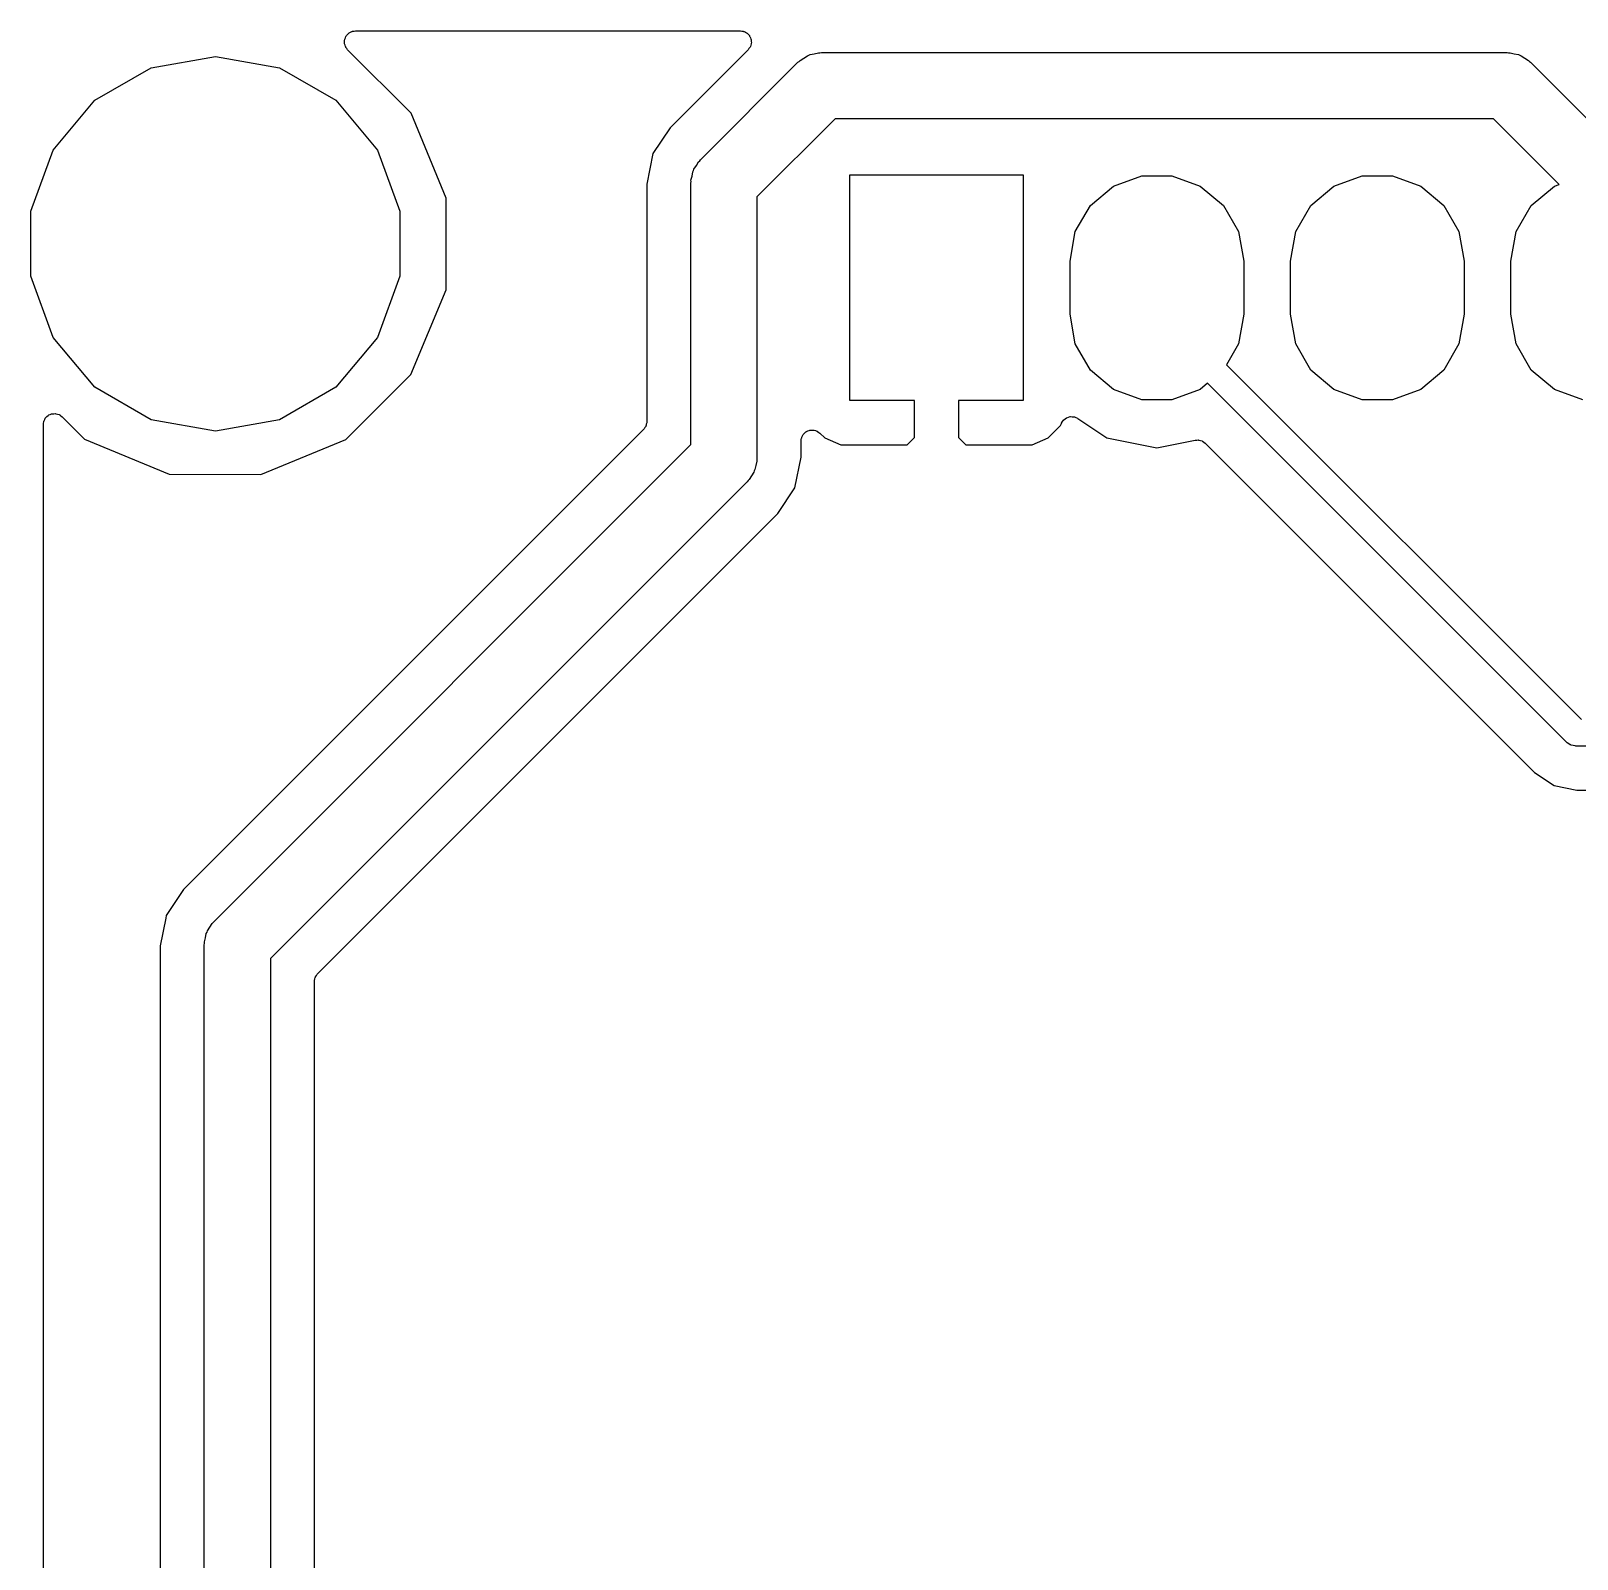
# Model space of a CAD drawing. Extents: x 127.4 to 176.4, y -111.4 to -62.3.
# Drawn here: x 127.42 to 145.23, y -79.93 to -62.32 of the extents above; entities that cross this region are included whole.
import ezdxf

# ---------------------------------------------------------------- set-up
doc = ezdxf.new("R2010")
doc.units = 0
doc.header["$MEASUREMENT"] = 0
doc.layers.add('BLACK', color=7, linetype='CONTINUOUS')

msp = doc.modelspace()

# ---------------------------------------------------------------- linework, layer by layer
at = {"layer": 'Black'}
for p, q in [((131.062, -62.3604), (131.073, -62.3477)), ((131.073, -62.3477), (131.077, -62.3449)), ((131.077, -62.3449), (131.081, -62.3409)), ((131.081, -62.3409), (131.096, -62.3339)), ((131.096, -62.3339), (131.111, -62.3257)), ((131.111, -62.3257), (131.116, -62.3247)), ((131.116, -62.3247), (131.121, -62.3223)), ((131.121, -62.3223), (131.138, -62.3209)), ((131.138, -62.3209), (131.154, -62.318)), ((131.154, -62.318), (135.59, -62.318)), ((135.59, -62.318), (135.606, -62.3209)), ((135.606, -62.3209), (135.622, -62.3223)), ((135.622, -62.3223), (135.627, -62.3247)), ((135.627, -62.3247), (135.633, -62.3257)), ((135.633, -62.3257), (135.647, -62.334)), ((135.647, -62.334), (135.662, -62.341)), ((135.662, -62.341), (135.666, -62.3449)), ((135.666, -62.3449), (135.671, -62.3477)), ((135.671, -62.3477), (135.682, -62.3604)), ((131.028, -62.456), (131.029, -62.4395)), ((131.029, -62.4614), (131.028, -62.456)), ((131.029, -62.4229), (131.031, -62.4176)), ((131.029, -62.4395), (131.029, -62.4229)), ((131.029, -62.4671), (131.029, -62.4614)), ((131.035, -62.4826), (131.029, -62.4671)), ((131.031, -62.4176), (131.032, -62.412)), ((131.032, -62.412), (131.039, -62.397)), ((131.039, -62.4986), (131.035, -62.4826)), ((131.039, -62.397), (131.044, -62.3815)), ((131.042, -62.5032), (131.039, -62.4986)), ((131.044, -62.5085), (131.042, -62.5032)), ((131.044, -62.3815), (131.048, -62.3772)), ((131.055, -62.5212), (131.044, -62.5085)), ((131.048, -62.3772), (131.05, -62.3721)), ((131.05, -62.3721), (131.062, -62.3604)), ((131.064, -62.5347), (131.055, -62.5212)), ((135.689, -62.5212), (135.679, -62.5348)), ((135.682, -62.3604), (135.694, -62.3722)), ((135.7, -62.5085), (135.689, -62.5212)), ((135.694, -62.3722), (135.696, -62.3772)), ((135.696, -62.3772), (135.7, -62.3815)), ((135.7, -62.3815), (135.705, -62.3971)), ((135.701, -62.5033), (135.7, -62.5085)), ((135.705, -62.4987), (135.701, -62.5033)), ((135.705, -62.3971), (135.712, -62.4121)), ((135.709, -62.4826), (135.705, -62.4987)), ((135.715, -62.4671), (135.709, -62.4826)), ((135.712, -62.4121), (135.713, -62.4177)), ((135.713, -62.4177), (135.715, -62.4229)), ((135.715, -62.4229), (135.715, -62.4395)), ((135.715, -62.4395), (135.716, -62.4561)), ((135.716, -62.4561), (135.715, -62.4615)), ((135.715, -62.4615), (135.715, -62.4671)), ((128.802, -62.7419), (129.54, -62.6118)), ((129.54, -62.6118), (130.278, -62.7419)), ((131.795, -63.2663), (131.064, -62.5347)), ((135.679, -62.5348), (134.78, -63.4339)), ((135.131, -63.802), (136.253, -62.6795)), ((136.253, -62.6795), (136.267, -62.6698)), ((136.267, -62.6698), (136.278, -62.657)), ((136.278, -62.657), (136.321, -62.6321)), ((136.321, -62.6321), (136.362, -62.6036)), ((136.362, -62.6036), (136.378, -62.5992)), ((136.378, -62.5992), (136.392, -62.5908)), ((136.392, -62.5908), (136.441, -62.5822)), ((136.441, -62.5822), (136.489, -62.5693)), ((136.489, -62.5693), (136.506, -62.5708)), ((136.506, -62.5708), (136.523, -62.5679)), ((136.523, -62.5679), (144.425, -62.5679)), ((144.425, -62.5679), (144.442, -62.5708)), ((144.442, -62.5708), (144.458, -62.5693)), ((144.458, -62.5693), (144.507, -62.5822)), ((144.507, -62.5822), (144.556, -62.5908)), ((144.556, -62.5908), (144.57, -62.5992)), ((144.57, -62.5992), (144.586, -62.6036)), ((144.586, -62.6036), (144.627, -62.6321)), ((144.627, -62.6321), (144.67, -62.657)), ((144.67, -62.657), (144.681, -62.6698)), ((144.681, -62.6698), (144.695, -62.6795)), ((144.695, -62.6795), (145.738, -63.7229)), ((128.153, -63.1167), (128.802, -62.7419)), ((130.278, -62.7419), (130.927, -63.1167)), ((127.671, -63.6909), (128.153, -63.1167)), ((130.927, -63.1167), (131.409, -63.6909)), ((132.198, -64.2436), (131.795, -63.2663)), ((136.68, -63.3299), (135.781, -64.2292)), ((144.267, -63.3299), (136.68, -63.3299)), ((145.024, -64.0868), (144.267, -63.3299)), ((134.78, -63.4339), (134.581, -63.7321)), ((127.415, -64.3952), (127.671, -63.6909)), ((131.409, -63.6909), (131.665, -64.3952)), ((134.581, -63.7321), (134.511, -64.0839)), ((135.033, -63.9901), (135.042, -63.9411)), ((135.042, -63.9411), (135.05, -63.9266)), ((135.05, -63.9266), (135.055, -63.9104)), ((135.055, -63.9104), (135.083, -63.8696)), ((135.083, -63.8696), (135.108, -63.8265)), ((135.108, -63.8265), (135.121, -63.8157)), ((135.121, -63.8157), (135.131, -63.802)), ((134.511, -64.0839), (134.511, -66.8221)), ((135.019, -64.0714), (135.022, -64.0549)), ((135.019, -67.0851), (135.019, -64.0714)), ((135.02, -64.0382), (135.033, -63.9901)), ((135.022, -64.0549), (135.02, -64.0382)), ((136.849, -66.578), (136.849, -63.978)), ((136.849, -63.978), (138.849, -63.978)), ((138.849, -63.978), (138.849, -66.578)), ((139.623, -64.3302), (139.889, -64.107)), ((139.889, -64.107), (140.215, -63.9882)), ((140.215, -63.9882), (140.562, -63.9882)), ((140.562, -63.9882), (140.889, -64.107)), ((140.889, -64.107), (141.155, -64.3302)), ((142.163, -64.3302), (142.429, -64.107)), ((142.429, -64.107), (142.755, -63.9882)), ((142.755, -63.9882), (143.102, -63.9882)), ((143.102, -63.9882), (143.429, -64.107)), ((143.429, -64.107), (143.695, -64.3302)), ((144.703, -64.3302), (144.969, -64.107)), ((144.969, -64.107), (145.024, -64.0868)), ((132.198, -65.301), (132.198, -64.2436)), ((135.781, -64.2292), (135.781, -67.2429)), ((127.415, -65.1448), (127.415, -64.3952)), ((131.665, -64.3952), (131.665, -65.1448)), ((139.449, -64.631), (139.623, -64.3302)), ((141.155, -64.3302), (141.328, -64.631)), ((141.989, -64.631), (142.163, -64.3302)), ((143.695, -64.3302), (143.868, -64.631)), ((144.529, -64.631), (144.703, -64.3302)), ((139.389, -64.973), (139.449, -64.631)), ((141.328, -64.631), (141.389, -64.973)), ((141.929, -64.973), (141.989, -64.631)), ((143.868, -64.631), (143.929, -64.973)), ((144.469, -64.973), (144.529, -64.631)), ((139.389, -65.583), (139.389, -64.973)), ((141.389, -64.973), (141.389, -65.583)), ((141.929, -65.583), (141.929, -64.973)), ((143.929, -64.973), (143.929, -65.583)), ((144.469, -65.583), (144.469, -64.973)), ((127.671, -65.8491), (127.415, -65.1448)), ((131.665, -65.1448), (131.409, -65.8491)), ((131.792, -66.2776), (132.198, -65.301)), ((139.449, -65.925), (139.389, -65.583)), ((141.389, -65.583), (141.328, -65.925)), ((141.989, -65.925), (141.929, -65.583)), ((143.929, -65.583), (143.868, -65.925)), ((144.529, -65.925), (144.469, -65.583)), ((128.153, -66.4233), (127.671, -65.8491)), ((131.409, -65.8491), (130.927, -66.4233)), ((139.623, -66.2258), (139.449, -65.925)), ((141.328, -65.925), (141.19, -66.1641)), ((142.163, -66.2258), (141.989, -65.925)), ((143.868, -65.925), (143.695, -66.2258)), ((144.703, -66.2258), (144.529, -65.925)), ((139.889, -66.449), (139.623, -66.2258)), ((141.19, -66.1641), (145.28, -70.2533)), ((142.429, -66.449), (142.163, -66.2258)), ((143.695, -66.2258), (143.429, -66.449)), ((144.969, -66.449), (144.703, -66.2258)), ((128.802, -66.7981), (128.153, -66.4233)), ((130.927, -66.4233), (130.278, -66.7981)), ((131.044, -67.0247), (131.792, -66.2776)), ((140.215, -66.5678), (139.889, -66.449)), ((140.889, -66.449), (140.562, -66.5678)), ((140.973, -66.3781), (140.889, -66.449)), ((145.109, -70.5135), (140.973, -66.3781)), ((142.755, -66.5678), (142.429, -66.449)), ((143.429, -66.449), (143.102, -66.5678)), ((145.295, -66.5678), (144.969, -66.449)), ((137.595, -66.578), (136.849, -66.578)), ((137.595, -67.0016), (137.595, -66.578)), ((138.849, -66.578), (138.103, -66.578)), ((138.103, -66.578), (138.103, -67.0016)), ((140.562, -66.5678), (140.215, -66.5678)), ((143.102, -66.5678), (142.755, -66.5678)), ((127.566, -66.8103), (127.574, -66.7959)), ((127.574, -66.7959), (127.581, -66.7809)), ((127.581, -66.7809), (127.585, -66.7769)), ((127.585, -66.7769), (127.588, -66.7722)), ((127.588, -66.7722), (127.6, -66.7615)), ((127.6, -66.7615), (127.612, -66.7497)), ((127.612, -66.7497), (127.617, -66.7474)), ((127.617, -66.7474), (127.621, -66.7438)), ((127.621, -66.7438), (127.637, -66.7381)), ((127.637, -66.7381), (127.652, -66.7311)), ((127.652, -66.7311), (127.658, -66.7306)), ((127.658, -66.7306), (127.663, -66.7287)), ((127.663, -66.7287), (127.68, -66.7287)), ((127.68, -66.7287), (127.696, -66.7273)), ((127.696, -66.7273), (127.702, -66.7287)), ((127.702, -66.7287), (127.707, -66.7287)), ((127.707, -66.7287), (127.723, -66.7344)), ((127.723, -66.7344), (127.739, -66.7387)), ((127.739, -66.7387), (127.743, -66.7419)), ((127.743, -66.7419), (127.748, -66.7438)), ((127.748, -66.7438), (127.761, -66.7545)), ((127.761, -66.7545), (127.775, -66.7641)), ((127.775, -66.7641), (128.032, -67.022)), ((129.54, -66.9282), (128.802, -66.7981)), ((130.278, -66.7981), (129.54, -66.9282)), ((139.303, -66.8204), (139.314, -66.803)), ((139.314, -66.803), (139.315, -66.8021)), ((139.315, -66.8021), (139.316, -66.8009)), ((139.316, -66.8009), (139.332, -66.7887)), ((139.332, -66.7887), (139.349, -66.7761)), ((139.349, -66.7761), (139.35, -66.7757)), ((139.35, -66.7757), (139.351, -66.7749)), ((139.351, -66.7749), (139.371, -66.7691)), ((139.371, -66.7691), (139.391, -66.7629)), ((139.391, -66.7629), (139.392, -66.7629)), ((139.392, -66.7629), (139.394, -66.7625)), ((139.394, -66.7625), (139.414, -66.7639)), ((139.414, -66.7639), (139.435, -66.7648)), ((139.435, -66.7648), (139.436, -66.7653)), ((139.436, -66.7653), (139.438, -66.7654)), ((139.438, -66.7654), (139.456, -66.7737)), ((139.456, -66.7737), (139.476, -66.7817)), ((139.476, -66.7817), (139.477, -66.7826)), ((139.477, -66.7826), (139.478, -66.7832)), ((139.478, -66.7832), (139.813, -67.0068)), ((127.558, -66.8538), (127.561, -66.8374)), ((127.558, -107.137), (127.558, -66.8538)), ((127.561, -66.8374), (127.562, -66.8208)), ((127.562, -66.8208), (127.565, -66.8158)), ((127.565, -66.8158), (127.566, -66.8103)), ((134.474, -66.9119), (129.174, -72.2114)), ((134.477, -66.9073), (134.474, -66.9119)), ((134.481, -66.9037), (134.477, -66.9073)), ((134.49, -66.8893), (134.481, -66.9037)), ((134.499, -66.8757), (134.49, -66.8893)), ((134.501, -66.8703), (134.499, -66.8757)), ((134.503, -66.8655), (134.501, -66.8703)), ((134.506, -66.8492), (134.503, -66.8655)), ((134.511, -66.8331), (134.506, -66.8492)), ((134.511, -66.8221), (134.51, -66.8276)), ((134.51, -66.8276), (134.511, -66.8331)), ((136.297, -66.9999), (136.305, -66.9855)), ((136.305, -66.9855), (136.312, -66.9704)), ((136.312, -66.9704), (136.316, -66.9665)), ((136.316, -66.9665), (136.319, -66.9617)), ((136.319, -66.9617), (136.331, -66.951)), ((136.331, -66.951), (136.343, -66.9393)), ((136.343, -66.9393), (136.348, -66.9369)), ((136.348, -66.9369), (136.352, -66.9333)), ((136.352, -66.9333), (136.368, -66.9276)), ((136.368, -66.9276), (136.383, -66.9206)), ((136.383, -66.9206), (136.389, -66.9201)), ((136.389, -66.9201), (136.394, -66.9182)), ((136.394, -66.9182), (136.411, -66.9182)), ((136.411, -66.9182), (136.427, -66.9168)), ((136.427, -66.9168), (136.432, -66.9182)), ((136.432, -66.9182), (136.438, -66.9182)), ((136.438, -66.9182), (136.454, -66.9239)), ((136.454, -66.9239), (136.47, -66.9282)), ((136.47, -66.9282), (136.474, -66.9314)), ((136.474, -66.9314), (136.48, -66.9333)), ((136.48, -66.9333), (136.492, -66.944)), ((136.492, -66.944), (136.506, -66.9535)), ((136.506, -66.9535), (136.561, -67.0087)), ((139.136, -67.0087), (139.279, -66.8658)), ((139.279, -66.8658), (139.29, -66.8402)), ((139.29, -66.8402), (139.291, -66.839)), ((139.291, -66.8376), (139.303, -66.8204)), ((139.291, -66.839), (139.291, -66.8376)), ((128.032, -67.022), (129.009, -67.4275)), ((129.525, -72.5795), (135.019, -67.0851)), ((130.066, -67.4285), (131.044, -67.0247)), ((136.289, -67.0433), (136.292, -67.0269)), ((136.289, -67.2304), (136.289, -67.0433)), ((136.292, -67.0269), (136.293, -67.0104)), ((136.293, -67.0104), (136.296, -67.0054)), ((136.296, -67.0054), (136.297, -66.9999)), ((136.561, -67.0087), (136.748, -67.086)), ((136.748, -67.086), (137.51, -67.086)), ((137.51, -67.086), (137.595, -67.0016)), ((138.103, -67.0016), (138.187, -67.086)), ((138.187, -67.086), (138.95, -67.086)), ((138.95, -67.086), (139.136, -67.0087)), ((139.813, -67.0068), (140.389, -67.1214)), ((140.389, -67.1214), (140.831, -67.0335)), ((140.831, -67.0335), (140.848, -67.0332)), ((140.848, -67.0332), (140.866, -67.0316)), ((140.866, -67.0316), (140.87, -67.0327)), ((140.87, -67.0327), (140.875, -67.0326)), ((140.875, -67.0326), (140.892, -67.0384)), ((140.892, -67.0384), (140.909, -67.043)), ((140.909, -67.043), (140.912, -67.0454)), ((140.912, -67.0454), (140.916, -67.0468)), ((140.916, -67.0468), (140.93, -67.058)), ((140.93, -67.058), (140.945, -67.0683)), ((140.945, -67.0683), (144.741, -70.8638)), ((135.767, -67.3242), (135.758, -67.3732)), ((135.78, -67.2761), (135.767, -67.3242)), ((135.781, -67.2429), (135.778, -67.2594)), ((135.778, -67.2594), (135.78, -67.2761)), ((136.219, -67.5821), (136.289, -67.2304)), ((129.009, -67.4275), (130.066, -67.4285)), ((135.669, -67.5123), (130.175, -73.0067)), ((135.679, -67.4986), (135.669, -67.5123)), ((135.692, -67.4878), (135.679, -67.4986)), ((135.717, -67.4447), (135.692, -67.4878)), ((135.745, -67.4039), (135.717, -67.4447)), ((135.75, -67.3877), (135.745, -67.4039)), ((135.758, -67.3732), (135.75, -67.3877)), ((136.02, -67.8804), (136.219, -67.5821)), ((130.72, -73.1799), (136.02, -67.8804)), ((145.114, -70.5173), (145.109, -70.5135)), ((145.118, -70.5225), (145.114, -70.5173)), ((145.136, -70.5324), (145.118, -70.5225)), ((145.152, -70.5438), (145.136, -70.5324)), ((145.159, -70.5456), (145.152, -70.5438)), ((145.164, -70.5489), (145.159, -70.5456)), ((145.184, -70.5524), (145.164, -70.5489)), ((145.203, -70.5575), (145.184, -70.5524)), ((145.21, -70.557), (145.203, -70.5575)), ((145.216, -70.5581), (145.21, -70.557)), ((154.483, -70.5581), (145.216, -70.5581)), ((144.741, -70.8638), (144.965, -71.0135)), ((144.965, -71.0135), (145.229, -71.0661)), ((145.229, -71.0661), (146.217, -71.0661)), ((129.174, -72.2114), (128.975, -72.5096)), ((128.969, -72.5418), (128.905, -72.8614)), ((128.975, -72.5096), (128.969, -72.5418)), ((128.969, -72.5418), (128.969, -72.5418)), ((129.449, -72.6879), (129.477, -72.6471)), ((129.477, -72.6471), (129.502, -72.604)), ((129.502, -72.604), (129.515, -72.5932)), ((129.515, -72.5932), (129.525, -72.5795)), ((128.905, -72.8614), (128.905, -91.6815)), ((129.413, -72.8489), (129.416, -72.8324)), ((129.413, -82.46), (129.413, -72.8489)), ((129.414, -72.8157), (129.427, -72.7676)), ((129.416, -72.8324), (129.414, -72.8157)), ((129.427, -72.7676), (129.436, -72.7186)), ((129.436, -72.7186), (129.444, -72.7041)), ((129.444, -72.7041), (129.449, -72.6879)), ((130.175, -73.0067), (130.175, -82.079)), ((130.691, -73.2263), (130.693, -73.2215)), ((130.693, -73.2215), (130.695, -73.2161)), ((130.695, -73.2161), (130.704, -73.2025)), ((130.704, -73.2025), (130.713, -73.1881)), ((130.713, -73.1881), (130.717, -73.1845)), ((130.717, -73.1845), (130.72, -73.1799)), ((130.683, -73.2587), (130.688, -73.2426)), ((130.684, -73.2642), (130.683, -73.2587)), ((130.683, -73.2697), (130.684, -73.2642)), ((130.683, -81.444), (130.683, -73.2697)), ((130.688, -73.2426), (130.691, -73.2263))]:
    msp.add_line(p, q, dxfattribs=at)

doc.saveas('drawing.dxf')
